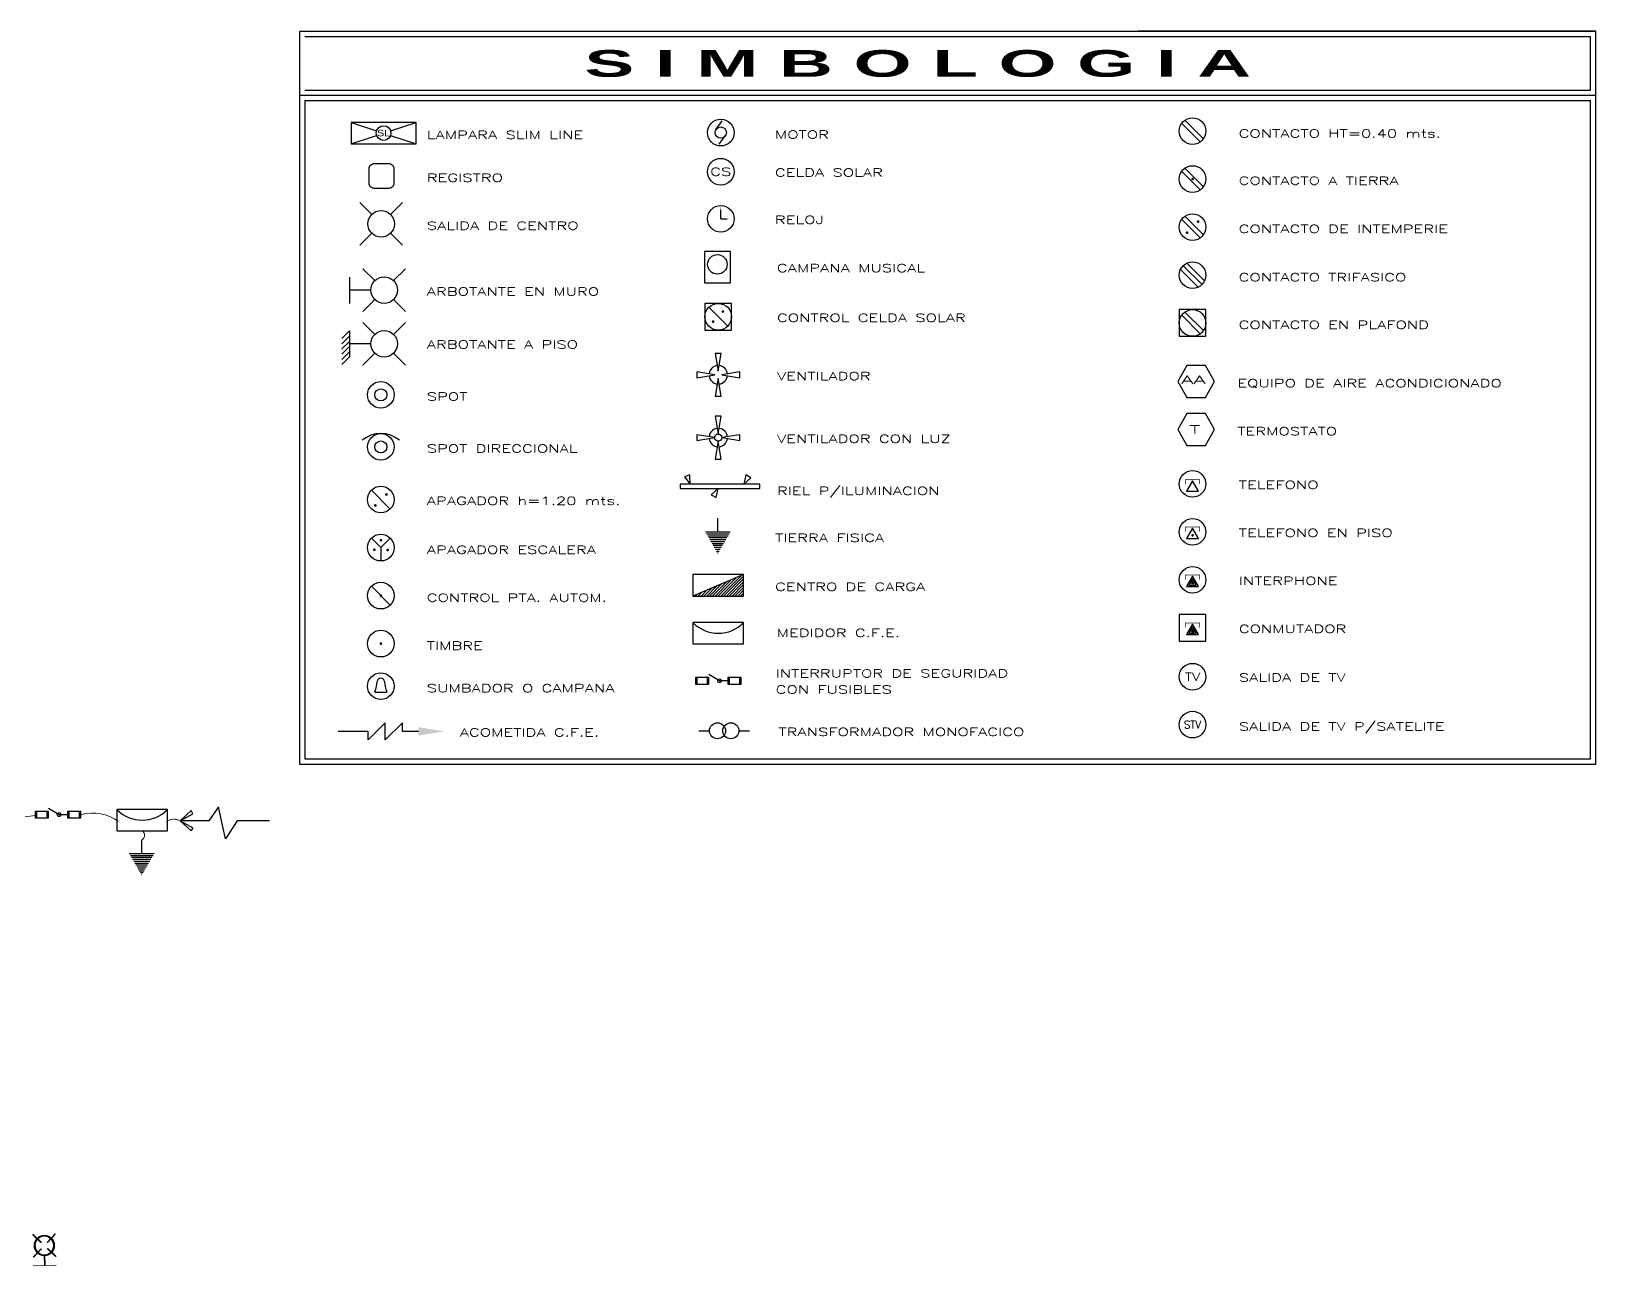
# Model space of a CAD drawing. Header units: metres. Extents: x 13601 to 27556, y 18967 to 38102.
# Drawn here: x 14014.7 to 14373.9, y 18967 to 19250.4 of the extents above; entities that cross this region are included whole.
import ezdxf
from ezdxf.enums import TextEntityAlignment as Align

# ---------------------------------------------------------------- set-up
doc = ezdxf.new("R2010")
doc.units = ezdxf.units.M
doc.linetypes.add('HIDDEN2', pattern=[0.1875, 0.125, -0.0625])
doc.layers.add('11-J.LUCIO_SIMBOLOGIA ELECTRICA', color=1, linetype='Continuous', lineweight=15)
doc.layers.add('12-J.LUCIO_CABLEADO ELECTRICO', color=32, linetype='HIDDEN2', lineweight=15)
doc.layers.add('SIMBELEC', color=7, linetype='Continuous')
doc.styles.add('E1', font='ROMAND.shx', dxfattribs={"width": 1.5, "height": 1.5})
doc.styles.add('E2', font='romand', dxfattribs={"width": 2, "height": 2})
doc.styles.add('SANSSERIFBOLD', font='sasb____.pfb', dxfattribs={"width": 2, "height": 4})
doc.styles.get("Standard").update_dxf_attribs({"font": 'arial.ttf'})

# ---------------------------------------------------------------- blocks, each defined once
blk = doc.blocks.new('IESIM26')
at = {"layer": 'SIMBELEC', "color": 3}
for p, q in [((-4.72, 0.06), (-2.72, 0.06)), ((2.78, 0.06), (4.78, 0.06))]:
    blk.add_line(p, q, dxfattribs=at)
for centre in [(-1.22, 0.06), (1.28, 0.06)]:
    blk.add_circle(centre, 1.5, dxfattribs=at)
blk = doc.blocks.new('IESIM25')
at = {"layer": 'SIMBELEC', "color": 3}
for p, q in [((-4.51, 0.62), (-4.51, -0.62)), ((-2.01, 0.62), (-4.51, 0.62)), ((-4.26, 0.62), (-4.26, -0.62)), ((-2.26, -0.62), (-2.26, 0.62)), ((0, 0), (-2.02, 1.16)), ((-2.01, -0.62), (-2.01, 0.62)), ((1.57, 0), (0, 0)), ((4.07, 0.62), (1.57, 0.62)), ((1.57, 0.62), (1.57, -0.62)), ((1.82, 0.62), (1.82, -0.62)), ((3.82, -0.62), (3.82, 0.62)), ((4.07, -0.62), (4.07, 0.62)), ((-4.51, -0.62), (-2.01, -0.62)), ((1.57, -0.62), (4.07, -0.62))]:
    blk.add_line(p, q, dxfattribs=at)
at = {"layer": 'SIMBELEC', "color": 4}
blk.add_circle((0, 0), 0.35, dxfattribs=at)
blk = doc.blocks.new('IESIM24')
at = {"layer": 'SIMBELEC', "color": 3}
blk.add_lwpolyline([(-4.75, -2), (4.75, -2), (4.75, 2), (-4.75, 2)], close=True, dxfattribs=at)
blk.add_arc((0, 6.640625), 6.640625, 224.33269164, 315.66730836, dxfattribs=at)
blk = doc.blocks.new('*X35')
at = {"color": 0}
for p, q in [((34.77, 100), (37.41, 102.64)), ((35.3, 100), (38.33, 103.03)), ((35.83, 100), (39.24, 103.41)), ((36.36, 100), (40.16, 103.8)), ((36.89, 100), (40.63, 103.74)), ((37.42, 100), (40.63, 103.21)), ((37.95, 100), (40.63, 102.68)), ((31.58, 100), (31.91, 100.33)), ((32.11, 100), (32.83, 100.71)), ((32.65, 100), (33.75, 101.1)), ((33.18, 100), (34.66, 101.48)), ((33.71, 100), (35.58, 101.87)), ((34.24, 100), (36.49, 102.25)), ((38.48, 100), (40.63, 102.15)), ((39.01, 100), (40.63, 101.62)), ((39.54, 100), (40.63, 101.09)), ((40.07, 100), (40.63, 100.56)), ((40.6, 100), (40.63, 100.03))]:
    blk.add_line(p, q, dxfattribs=at)
blk = doc.blocks.new('IESIM23')
at = {"layer": 'SIMBELEC', "color": 3}
blk.add_lwpolyline([(4.75, 2), (-4.75, 2), (-4.75, -2)], dxfattribs=at)
blk.add_lwpolyline([(4.75, -2), (4.75, 2), (-4.75, -2)], close=True, dxfattribs=at)
at = {"layer": 'SIMBELEC', "color": 4}
blk.add_blockref('*X35', (-35.88, -102), dxfattribs=at)
blk = doc.blocks.new('IESIM22')
at = {"layer": 'SIMBELEC', "color": 3}
for p, q in [((2.33, 0), (-2.33, 0)), ((2.12, -0.36), (-2.12, -0.36)), ((1.91, -0.72), (-1.91, -0.72)), ((1.71, -1.08), (-1.71, -1.08)), ((1.5, -1.44), (-1.5, -1.44)), ((1.29, -1.8), (-1.29, -1.8)), ((1.08, -2.16), (-1.08, -2.16)), ((0.88, -2.52), (-0.88, -2.52)), ((0.67, -2.88), (-0.67, -2.88)), ((0.46, -3.24), (-0.46, -3.24)), ((0.25, -3.6), (-0.25, -3.6)), ((0.04, -3.96), (-0.04, -3.96))]:
    blk.add_line(p, q, dxfattribs=at)
at = {"layer": 'SIMBELEC', "color": 4}
blk.add_line((0, 0), (0, 2.6), dxfattribs=at)
blk = doc.blocks.new('IESIM21')
at = {"layer": 'SIMBELEC', "color": 3}
for points in [[(-7.46, -0.83), (7.46, -0.83), (7.46, 0), (-7.46, 0)], [(-6.68, 1.36), (-5.6, 0), (-5.66, 1.73)], [(4.82, 1.7), (4.46, 0), (5.75, 1.16)], [(-0.72, -2.53), (-0.36, -0.83), (-1.65, -1.99)]]:
    blk.add_lwpolyline(points, close=True, dxfattribs=at)
blk = doc.blocks.new('IESIM20')
at = {"layer": 'SIMBELEC', "color": 3}
for points in [[(-0.55, 4.02), (0, 0.67), (0.55, 4.02)], [(-4.02, -0.55), (-0.67, 0), (-4.02, 0.55)], [(4.02, 0.55), (0.67, 0), (4.02, -0.55)], [(0.55, -4.02), (0, -0.67), (-0.55, -4.02)]]:
    blk.add_lwpolyline(points, close=True, dxfattribs=at)
blk.add_circle((0, 0), 0.668, dxfattribs=at)
for start, end in [(95.7685, 174.2315), (5.7685, 84.2315), (185.7685, 264.2315), (275.7685, 354.2315)]:
    blk.add_arc((0, 0), 1.73, start, end, dxfattribs=at)
blk = doc.blocks.new('IESIM19')
at = {"layer": 'SIMBELEC', "color": 3}
for points in [[(-0.55, 4.02), (0, 0.67), (0.55, 4.02)], [(-4.02, -0.55), (-0.67, 0), (-4.02, 0.55)], [(4.02, 0.55), (0.67, 0), (4.02, -0.55)], [(0.55, -4.02), (0, -0.67), (-0.55, -4.02)]]:
    blk.add_lwpolyline(points, close=True, dxfattribs=at)
for start, end in [(95.7685, 174.2315), (5.7685, 84.2315), (185.7685, 264.2315), (275.7685, 354.2315)]:
    blk.add_arc((0, 0), 1.73, start, end, dxfattribs=at)
blk = doc.blocks.new('IESIM18')
at = {"layer": 'SIMBELEC', "color": 3}
blk.add_line((-1.77, 1.77), (1.77, -1.77), dxfattribs=at)
blk.add_lwpolyline([(-2.5, -2.5), (2.5, -2.5), (2.5, 2.5), (-2.5, 2.5)], close=True, dxfattribs=at)
at = {"layer": 'SIMBELEC', "color": 4, "const_width": 0.25}
for points in [[(0.74, 0.98, 1), (0.99, 0.98, 1)], [(-1.08, -0.92, 1), (-0.83, -0.92, 1)]]:
    blk.add_lwpolyline(points, format="xyb", close=True, dxfattribs=at)
at = {"layer": 'SIMBELEC', "color": 4}
blk.add_circle((0, 0), 2.5, dxfattribs=at)
blk = doc.blocks.new('IESIM17')
at = {"layer": 'SIMBELEC', "color": 4}
blk.add_lwpolyline([(-2.44, 2.44), (-2.44, -3.42), (2.44, -3.42), (2.44, 2.44)], close=True, dxfattribs=at)
at = {"layer": 'SIMBELEC', "color": 3}
blk.add_circle((0, 0), 1.83, dxfattribs=at)
blk = doc.blocks.new('IESIM2')
at = {"layer": 'SIMBELEC', "color": 3}
blk.add_lwpolyline([(1.33, 2.33, -0.414214), (2.33, 1.33), (2.33, -1.33, -0.414214), (1.33, -2.33), (-1.33, -2.33, -0.414214), (-2.33, -1.33), (-2.33, 1.33, -0.414214), (-1.33, 2.33)], format="xyb", close=True, dxfattribs=at)
blk = doc.blocks.new('IESIM12')
at = {"layer": 'SIMBELEC', "color": 3}
blk.add_line((-1.02, -1.14), (1.02, -1.14), dxfattribs=at)
at = {"layer": 'SIMBELEC', "color": 4}
blk.add_circle((0, 0), 2.5, dxfattribs=at)
at = {"layer": 'SIMBELEC', "color": 3}
for centre, radius, start, end in [((-6.21, 1.12), 5.53, 337.3738, 357.5515), ((0, 0.82), 0.682, 5.6169, 174.3831), ((6.21, 1.12), 5.53, 182.4485, 202.6262), ((-1.02, -1.05), 0.0896, 152.1561, 270), ((1.02, -1.05), 0.0896, 270, 27.8439)]:
    blk.add_arc(centre, radius, start, end, dxfattribs=at)
blk = doc.blocks.new('IESIM13')
at = {"layer": 'SIMBELEC', "color": 3}
blk.add_lwpolyline([(6.2, 0), (3.2, 0), (3.2, 1.6), (0, -1.6), (0, 1.6), (-3.2, -1.6), (-3.2, 0), (-8.82, 0)], dxfattribs=at)
at = {"layer": 'SIMBELEC', "color": 4}
blk.add_solid([(6.2, 0.8), (6.2, -0.8), (11, 0)], dxfattribs=at)
blk = doc.blocks.new('IESIM9')
at = {"layer": 'SIMBELEC', "color": 3}
for q in [(-1.77, 1.77), (1.77, 1.77), (0, -2.5)]:
    blk.add_line((0, 0), q, dxfattribs=at)
at = {"layer": 'SIMBELEC', "color": 4, "const_width": 0.25}
for points in [[(-0.1, 1.39, 1), (0.15, 1.39, 1)], [(-1.34, -0.38, 1), (-1.09, -0.38, 1)], [(1.15, -0.46, 1), (1.4, -0.46, 1)]]:
    blk.add_lwpolyline(points, format="xyb", close=True, dxfattribs=at)
at = {"layer": 'SIMBELEC', "color": 4}
blk.add_circle((0, 0), 2.5, dxfattribs=at)
blk = doc.blocks.new('IESIM11')
at = {"layer": 'SIMBELEC', "color": 4, "const_width": 0.25}
blk.add_lwpolyline([(-0.125, 0, 1), (0.125, 0, 1)], format="xyb", close=True, dxfattribs=at)
at = {"layer": 'SIMBELEC', "color": 4}
blk.add_circle((0, 0), 2.5, dxfattribs=at)
blk = doc.blocks.new('IESIM10')
at = {"layer": 'SIMBELEC', "color": 3}
blk.add_line((-1.77, 1.77), (1.77, -1.77), dxfattribs=at)
at = {"layer": 'SIMBELEC', "color": 4, "const_width": 0.25}
blk.add_lwpolyline([(-0.12, 0, 1), (0.12, 0, 1)], format="xyb", close=True, dxfattribs=at)
at = {"layer": 'SIMBELEC', "color": 4}
blk.add_circle((0, 0), 2.5, dxfattribs=at)
blk = doc.blocks.new('IESIM8')
at = {"layer": 'SIMBELEC', "color": 3}
blk.add_line((-1.77, 1.77), (1.77, -1.77), dxfattribs=at)
at = {"layer": 'SIMBELEC', "color": 4, "const_width": 0.25}
for points in [[(0.91, 0.95, 1), (1.16, 0.95, 1)], [(-1.16, -1.11, 1), (-0.91, -1.11, 1)]]:
    blk.add_lwpolyline(points, format="xyb", close=True, dxfattribs=at)
at = {"layer": 'SIMBELEC', "color": 4}
blk.add_circle((0, 0), 2.5, dxfattribs=at)
blk = doc.blocks.new('IESIM7')
at = {"layer": 'SIMBELEC', "color": 4}
blk.add_circle((0, 0), 2.5, dxfattribs=at)
at = {"layer": 'SIMBELEC', "color": 3}
blk.add_circle((0, 0), 1.12, dxfattribs=at)
at = {"layer": 'SIMBELEC', "color": 4}
blk.add_arc((0, -3.05), 5.55, 50.6152, 129.3848, dxfattribs=at)
blk = doc.blocks.new('IESIM4')
at = {"layer": 'SIMBELEC', "color": 4}
for p, q in [((4.73, 1.77), (2.5, 4)), ((8.26, 1.77), (10.5, 4)), ((0, 2.44), (0, -2.51)), ((4, 0), (0, 0)), ((2.5, -4), (4.73, -1.77)), ((10.5, -4), (8.26, -1.77))]:
    blk.add_line(p, q, dxfattribs=at)
at = {"layer": 'SIMBELEC', "color": 3}
blk.add_circle((6.5, 0), 2.5, dxfattribs=at)
blk = doc.blocks.new('IESIM5')
at = {"layer": 'SIMBELEC', "color": 4}
for p, q in [((4.73, 1.77), (2.5, 4)), ((8.26, 1.77), (10.5, 4)), ((0, 2.44), (0, -2.51)), ((4, 0), (0, 0)), ((2.5, -4), (4.73, -1.77)), ((10.5, -4), (8.26, -1.77))]:
    blk.add_line(p, q, dxfattribs=at)
at = {"layer": 'SIMBELEC', "color": 3}
for p, q in [((-1.44, 0.98), (-0.02, 2.41)), ((-1.44, 0.01), (-0.02, 1.44)), ((-1.44, -0.97), (-0.02, 0.46)), ((-1.44, -1.95), (-0.02, -0.52)), ((-1.44, -2.92), (-0.02, -1.49)), ((-1.44, -3.9), (-0.02, -2.47))]:
    blk.add_line(p, q, dxfattribs=at)
blk.add_circle((6.5, 0), 2.5, dxfattribs=at)
blk = doc.blocks.new('IESIM6')
at = {"layer": 'SIMBELEC', "color": 3}
blk.add_circle((0, 0), 2.5, dxfattribs=at)
at = {"layer": 'SIMBELEC', "color": 4}
blk.add_circle((0, 0), 1.12, dxfattribs=at)
blk = doc.blocks.new('IESIM3')
at = {"layer": 'SIMBELEC', "color": 4}
for p, q in [((-1.77, 1.77), (-4, 4)), ((1.77, 1.77), (4, 4)), ((-4, -4), (-1.77, -1.77)), ((4, -4), (1.77, -1.77))]:
    blk.add_line(p, q, dxfattribs=at)
at = {"layer": 'SIMBELEC', "color": 3}
blk.add_circle((0, 0), 2.5, dxfattribs=at)
blk = doc.blocks.new('IESIM1')
at = {"layer": 'SIMBELEC', "color": 2}
for p, q in [((-6.1, 2), (-1.31, 0.43)), ((1.31, 0.43), (6.1, 2)), ((-6.1, -2), (-1.31, -0.43)), ((1.31, -0.43), (6.1, -2))]:
    blk.add_line(p, q, dxfattribs=at)
at = {"layer": 'SIMBELEC', "color": 4}
blk.add_lwpolyline([(-6.1, -2), (6.1, -2), (6.1, 2), (-6.1, 2)], close=True, dxfattribs=at)
at = {"layer": 'SIMBELEC', "color": 2}
blk.add_circle((0, 0), 1.38, dxfattribs=at)
at = {"layer": 'SIMBELEC', "color": 2, "width": 1.2}
blk.add_text('SL', height=1.2, dxfattribs=at).set_placement((0, 0), align=Align.MIDDLE_CENTER)
blk = doc.blocks.new('IESIM15')
at = {"layer": 'SIMBELEC', "color": 4}
blk.add_circle((0, 0), 2.5, dxfattribs=at)
at = {"layer": 'SIMBELEC', "color": 2, "style": 'E1', "width": 1.5}
blk.add_text('CS', height=1.5, dxfattribs=at).set_placement((0, 0), align=Align.MIDDLE_CENTER)
blk = doc.blocks.new('IESIM16')
at = {"layer": 'SIMBELEC', "color": 3}
for q in [(0, 1.58), (1.07, -0.02)]:
    blk.add_line((0, 0), q, dxfattribs=at)
at = {"layer": 'SIMBELEC', "color": 4}
blk.add_circle((0, 0), 2.5, dxfattribs=at)
at = {"layer": 'SIMBELEC', "color": 3}
for points in [[(-0.09, 1.54), (0.11, 1.54), (0.01, 2.14)], [(1.01, 0.08), (1.01, -0.12), (1.61, -0.02)]]:
    blk.add_solid(points, dxfattribs=at)
blk = doc.blocks.new('IESIM14')
at = {"layer": 'SIMBELEC', "color": 3}
for p, q in [((-0.85, 0.62), (0.29, 2.19)), ((-0.29, -2.19), (0.85, -0.62))]:
    blk.add_line(p, q, dxfattribs=at)
at = {"layer": 'SIMBELEC', "color": 4}
blk.add_circle((0, 0), 2.5, dxfattribs=at)
at = {"layer": 'SIMBELEC', "color": 3}
blk.add_circle((0, 0), 1.06, dxfattribs=at)
blk = doc.blocks.new('IESIM28')
at = {"layer": 'SIMBELEC', "color": 3}
for p, q in [((1.44, -2.04), (-2.04, 1.44)), ((2.04, -1.44), (-1.44, 2.04))]:
    blk.add_line(p, q, dxfattribs=at)
at = {"layer": 'SIMBELEC', "color": 4, "const_width": 0.25}
blk.add_lwpolyline([(-0.12, 0, 1), (0.12, 0, 1)], format="xyb", close=True, dxfattribs=at)
at = {"layer": 'SIMBELEC', "color": 4}
blk.add_circle((0, 0), 2.5, dxfattribs=at)
blk = doc.blocks.new('IESIM38')
at = {"layer": 'SIMBELEC', "color": 4}
blk.add_circle((0, 0), 2.5, dxfattribs=at)
at = {"layer": 'SIMBELEC', "color": 2, "style": 'E1', "width": 1.3}
blk.add_text('TV', height=1.5, dxfattribs=at).set_placement((0, 0), align=Align.MIDDLE_CENTER)
blk = doc.blocks.new('IESIM39')
at = {"layer": 'SIMBELEC', "color": 4}
blk.add_circle((0, 0), 2.5, dxfattribs=at)
at = {"layer": 'SIMBELEC', "color": 2, "style": 'E1'}
blk.add_text('STV', height=1.4, dxfattribs=at).set_placement((0, 0), align=Align.MIDDLE_CENTER)
blk = doc.blocks.new('IESIM33')
at = {"layer": 'SIMBELEC', "color": 3}
for p, q in [((-1.73, 3), (-3.46, 0)), ((1.73, 3), (-1.73, 3)), ((3.46, 0), (1.73, 3)), ((-3.46, 0), (-1.73, -3)), ((1.73, -3), (3.46, 0)), ((-1.73, -3), (1.73, -3))]:
    blk.add_line(p, q, dxfattribs=at)
at = {"layer": 'SIMBELEC', "color": 3, "style": 'E1', "width": 2}
blk.add_text('T', height=1.5, dxfattribs=at).set_placement((-1.29, -0.8))
blk = doc.blocks.new('IESIM37')
at = {"layer": 'SIMBELEC', "color": 4}
blk.add_lwpolyline([(-2.5, -2.5), (2.5, -2.5), (2.5, 2.5), (-2.5, 2.5)], close=True, dxfattribs=at)
at = {"layer": 'SIMBELEC', "color": 3, "const_width": 0.1}
blk.add_lwpolyline([(-1.35, 0.06), (-1.35, 0.9), (1.35, 0.9), (1.35, 0.06)], dxfattribs=at)
at = {"layer": 'SIMBELEC', "color": 3}
for points in [[(1.12, -1.23), (0, 0.71), (-1.12, -1.23)], [(0.67, -0.97), (0, 0.19), (-0.67, -0.97)], [(0.22, -0.71), (0, -0.32), (-0.22, -0.71)]]:
    blk.add_lwpolyline(points, close=True, dxfattribs=at)
blk = doc.blocks.new('IESIM36')
at = {"layer": 'SIMBELEC', "color": 3, "const_width": 0.1}
blk.add_lwpolyline([(-1.35, 0.06), (-1.35, 0.9), (1.35, 0.9), (1.35, 0.06)], dxfattribs=at)
at = {"layer": 'SIMBELEC', "color": 3}
for points in [[(1.12, -1.23), (0, 0.71), (-1.12, -1.23)], [(0.67, -0.97), (0, 0.19), (-0.67, -0.97)], [(0.22, -0.71), (0, -0.32), (-0.22, -0.71)]]:
    blk.add_lwpolyline(points, close=True, dxfattribs=at)
at = {"layer": 'SIMBELEC', "color": 4}
blk.add_circle((0, 0), 2.5, dxfattribs=at)
blk = doc.blocks.new('IESIM35')
at = {"layer": 'SIMBELEC', "color": 3, "const_width": 0.1}
blk.add_lwpolyline([(-1.35, 0.06), (-1.35, 0.9), (1.35, 0.9), (1.35, 0.06)], dxfattribs=at)
at = {"layer": 'SIMBELEC', "color": 3}
blk.add_lwpolyline([(1.12, -1.23), (0, 0.71), (-1.12, -1.23)], close=True, dxfattribs=at)
at = {"layer": 'SIMBELEC', "color": 4, "const_width": 0.25}
blk.add_lwpolyline([(-0.12, -0.64, 1), (0.12, -0.64, 1)], format="xyb", close=True, dxfattribs=at)
at = {"layer": 'SIMBELEC', "color": 4}
blk.add_circle((0, 0), 2.5, dxfattribs=at)
blk = doc.blocks.new('IESIM34')
at = {"layer": 'SIMBELEC', "color": 3, "const_width": 0.1}
blk.add_lwpolyline([(-1.35, -0.05), (-1.35, 0.8), (1.35, 0.8), (1.35, -0.05)], dxfattribs=at)
at = {"layer": 'SIMBELEC', "color": 3}
blk.add_lwpolyline([(1.12, -1.34), (0, 0.6), (-1.12, -1.34)], close=True, dxfattribs=at)
at = {"layer": 'SIMBELEC', "color": 4}
blk.add_circle((0, 0), 2.5, dxfattribs=at)
blk = doc.blocks.new('IESIM32')
at = {"layer": 'SIMBELEC', "color": 3}
for p, q in [((-1.73, 3), (-3.46, 0)), ((1.73, 3), (-1.73, 3)), ((3.46, 0), (1.73, 3)), ((-3.46, 0), (-1.73, -3)), ((1.73, -3), (3.46, 0)), ((-1.73, -3), (1.73, -3))]:
    blk.add_line(p, q, dxfattribs=at)
at = {"layer": 'SIMBELEC', "color": 3, "style": 'E1', "width": 2}
blk.add_text('AA', height=1.5, dxfattribs=at).set_placement((-2.83, -0.43))
blk = doc.blocks.new('IESIM31')
at = {"layer": 'SIMBELEC', "color": 3}
for p, q in [((1.44, -2.04), (-2.04, 1.44)), ((2.04, -1.44), (-1.44, 2.04))]:
    blk.add_line(p, q, dxfattribs=at)
blk.add_lwpolyline([(-2.5, -2.5), (2.5, -2.5), (2.5, 2.5), (-2.5, 2.5)], close=True, dxfattribs=at)
at = {"layer": 'SIMBELEC', "color": 4}
blk.add_circle((0, 0), 2.5, dxfattribs=at)
blk = doc.blocks.new('IESIM30')
at = {"layer": 'SIMBELEC', "color": 3}
for p, q in [((1.07, -2.26), (-2.26, 1.07)), ((1.77, -1.77), (-1.77, 1.77)), ((2.26, -1.07), (-1.07, 2.26))]:
    blk.add_line(p, q, dxfattribs=at)
at = {"layer": 'SIMBELEC', "color": 4}
blk.add_circle((0, 0), 2.5, dxfattribs=at)
blk = doc.blocks.new('IESIM29')
at = {"layer": 'SIMBELEC', "color": 3}
for p, q in [((1.44, -2.04), (-2.04, 1.44)), ((2.04, -1.44), (-1.44, 2.04))]:
    blk.add_line(p, q, dxfattribs=at)
at = {"layer": 'SIMBELEC', "color": 4, "const_width": 0.25}
for points in [[(0.91, 1.03, 1), (1.16, 1.03, 1)], [(-1.16, -1.03, 1), (-0.91, -1.03, 1)]]:
    blk.add_lwpolyline(points, format="xyb", close=True, dxfattribs=at)
at = {"layer": 'SIMBELEC', "color": 4}
blk.add_circle((0, 0), 2.5, dxfattribs=at)
blk = doc.blocks.new('IESIM27')
at = {"layer": 'SIMBELEC', "color": 3}
for p, q in [((1.44, -2.04), (-2.04, 1.44)), ((2.04, -1.44), (-1.44, 2.04))]:
    blk.add_line(p, q, dxfattribs=at)
at = {"layer": 'SIMBELEC', "color": 4}
blk.add_circle((0, 0), 2.5, dxfattribs=at)
blk = doc.blocks.new('SA. EMPOTRADO')
at = {"layer": '11-J.LUCIO_SIMBOLOGIA ELECTRICA', "color": 7}
for p, q in [((-0.0704, 0.1243), (0.0704, 0.1243)), ((0, 0.1243), (0, 0.0607)), ((-0.0195, 0.0195), (-0.0704, 0.0704)), ((0.0195, 0.0195), (0.0704, 0.0704)), ((-0.0195, -0.0195), (-0.0704, -0.0704)), ((0.0195, -0.0195), (0.0704, -0.0704))]:
    blk.add_line(p, q, dxfattribs=at)
at = {"layer": '11-J.LUCIO_SIMBOLOGIA ELECTRICA', "color": 85, "lineweight": 35, "true_color": 0x58ba48}
blk.add_circle((0, 0), 0.0607, dxfattribs=at)
blk = doc.blocks.new('acometida')
at = {"layer": '11-J.LUCIO_SIMBOLOGIA ELECTRICA', "color": 1, "lineweight": 25}
for p, q in [((-0.0225, 0.0996), (-0.0826, 0.0132)), ((0.0225, -0.0996), (-0.0225, 0.0996)), ((-0.0826, 0.0132), (-0.2621, 0.0132)), ((0.0938, 0.0132), (0.0225, -0.0996)), ((0.2966, 0.0132), (0.0938, 0.0132))]:
    blk.add_line(p, q, dxfattribs=at)
at = {"layer": '11-J.LUCIO_SIMBOLOGIA ELECTRICA', "color": 85, "lineweight": 25, "true_color": 0x58ba48}
for points in [[(-0.2621, 0.0132), (-0.1826, 0.0569), (-0.1931, 0.0759)], [(-0.2621, 0.0132), (-0.1826, -0.0306), (-0.1931, -0.0496)]]:
    blk.add_lwpolyline(points, close=True, dxfattribs=at)

msp = doc.modelspace()

# ---------------------------------------------------------------- linework, layer by layer
at = {"layer": '11-J.LUCIO_SIMBOLOGIA ELECTRICA'}
for centre, radius, start, end in [((14006.45, 19136.1), 66.41, 230.9654, 277.8913), ((14028.69, 19060.55), 10.36, 54.893, 104)]:
    msp.add_arc(centre, radius, start, end, dxfattribs=at)
at = {"layer": '12-J.LUCIO_CABLEADO ELECTRICO'}
for centre, radius, start, end in [((14047.4, 19066.58), 2.91, 60.1947, 124.8916), ((14039.4, 19065.82), 1.26, 300.6996, 58.1447)]:
    msp.add_arc(centre, radius, start, end, dxfattribs=at)
at = {"layer": 'SIMBELEC', "color": 1}
for p, q in [((14373.85, 19250.36), (14076.22, 19250.36)), ((14076.22, 19250.36), (14076.22, 19082.17)), ((14373.85, 19250.38), (14268.83, 19250.38)), ((14373.85, 19082.17), (14373.85, 19250.38)), ((14076.22, 19235.68), (14373.85, 19235.68)), ((14076.22, 19082.17), (14373.85, 19082.17))]:
    msp.add_line(p, q, dxfattribs=at)
at = {"layer": 'SIMBELEC', "color": 4}
for p, q in [((14372.62, 19249.12), (14077.44, 19249.12)), ((14372.62, 19236.89), (14372.62, 19249.14)), ((14077.44, 19236.89), (14372.62, 19236.89)), ((14372.62, 19234.44), (14077.44, 19234.44)), ((14077.44, 19234.44), (14077.44, 19083.39)), ((14372.62, 19083.39), (14372.62, 19234.46)), ((14077.44, 19138.41), (14077.44, 19126.19)), ((14077.44, 19083.39), (14372.62, 19083.39))]:
    msp.add_line(p, q, dxfattribs=at)

# ---------------------------------------------------------------- block references
at = {"xscale": 1.22506264876194, "yscale": 1.22506264876194, "zscale": 1.22506264876194}
for name, p in [('IESIM1', (14095.55, 19227.02)), ('IESIM14', (14172.97, 19227.12)), ('IESIM27', (14281.29, 19227.47)), ('IESIM15', (14172.97, 19218.14)), ('IESIM2', (14095.07, 19217.16)), ('IESIM28', (14281.29, 19216.46)), ('IESIM3', (14095, 19206.17)), ('IESIM16', (14172.97, 19207.32)), ('IESIM29', (14281.29, 19205.43)), ('IESIM17', (14172.19, 19196.86)), ('IESIM4', (14087.73, 19190.97)), ('IESIM30', (14281.29, 19194.4)), ('IESIM18', (14172.39, 19184.85)), ('IESIM31', (14281.29, 19183.42)), ('IESIM5', (14087.73, 19178.64)), ('IESIM19', (14172.39, 19171.52)), ('IESIM32', (14282.12, 19170)), ('IESIM6', (14094.92, 19166.92)), ('IESIM20', (14172.39, 19157.1)), ('IESIM33', (14282.12, 19158.99)), ('IESIM7', (14094.92, 19154.97)), ('IESIM21', (14172.82, 19146.44)), ('IESIM34', (14281.29, 19146.48)), ('IESIM8', (14094.92, 19142.88)), ('IESIM22', (14172.3, 19135.39)), ('IESIM35', (14281.29, 19135.46)), ('IESIM9', (14094.92, 19131.85)), ('IESIM36', (14281.29, 19124.45)), ('IESIM10', (14094.92, 19120.82)), ('IESIM23', (14172.39, 19123.19)), ('IESIM37', (14281.29, 19113.42)), ('IESIM11', (14094.92, 19109.81)), ('IESIM24', (14172.39, 19112.18)), ('IESIM12', (14094.92, 19100.04)), ('IESIM25', (14172.69, 19101.28)), ('IESIM38', (14281.29, 19102.21)), ('IESIM13', (14095.94, 19089.66)), ('IESIM26', (14173.71, 19089.73)), ('IESIM39', (14281.29, 19091.21)), ('IESIM25', (14021.06, 19070.54)), ('IESIM24', (14040.11, 19069.28)), ('IESIM22', (14040.02, 19061.57))]:
    msp.add_blockref(name, p, dxfattribs=at)
at = {"layer": '11-J.LUCIO_SIMBOLOGIA ELECTRICA', "xscale": 36.80366768014633, "yscale": 36.80366768014633, "zscale": 36.80366768014633}
msp.add_blockref('acometida', (14058.46, 19068.67), dxfattribs=at)
at = {"layer": '11-J.LUCIO_SIMBOLOGIA ELECTRICA', "xscale": 36.80366768014631, "yscale": 36.80366768014631, "zscale": 36.80366768014631, "rotation": 181.270957683098}
for p in [(14017.6, 18971.63), (14017.72, 18971.63)]:
    msp.add_blockref('SA. EMPOTRADO', p, dxfattribs=at)

# ---------------------------------------------------------------- texts
at = {"layer": 'SIMBELEC', "color": 5, "style": 'SANSSERIFBOLD', "width": 2}
msp.add_text('S I M B O L O G I A', height=6.1253, dxfattribs=at).set_placement((14218.2, 19243), align=Align.MIDDLE_CENTER)
at = {"layer": 'SIMBELEC', "color": 2, "width": 1.5}
for s, height, style, p in [('LAMPARA SLIM LINE', 1.8376, 'E1', (14105.47, 19225.67)), ('MOTOR  ', 1.838, 'E1', (14185.39, 19225.73)), ('CONTACTO HT=0.40 mts.', 1.8376, 'E1', (14291.87, 19226)), ('REGISTRO', 1.838, 'E1', (14105.47, 19215.83)), ('CELDA SOLAR', 1.8376, 'E1', (14185.39, 19217.03)), ('CONTACTO A TIERRA', 1.8376, 'E1', (14291.87, 19215.16)), ('SALIDA DE CENTRO', 1.8376, 'E1', (14105.47, 19204.83)), ('RELOJ', 1.838, 'E1', (14185.39, 19206.19)), ('CONTACTO DE INTEMPERIE', 1.8376, 'E1', (14291.87, 19204.09)), ('CAMPANA MUSICAL', 1.8376, 'E1', (14185.85, 19195.1)), ('CONTACTO TRIFASICO', 1.8376, 'E1', (14291.87, 19192.99)), ('ARBOTANTE EN MURO', 1.8376, 'E1', (14105.47, 19189.71)), ('CONTROL CELDA SOLAR', 1.8376, 'E1', (14185.87, 19183.68)), ('CONTACTO EN PLAFOND', 1.8376, 'E1', (14291.87, 19182.07)), ('ARBOTANTE A PISO', 1.8376, 'E1', (14105.47, 19177.56)), ('VENTILADOR ', 1.8376, 'E1', (14185.87, 19170.32)), ('EQUIPO DE AIRE ACONDICIONADO', 1.8376, 'E1', (14291.57, 19168.67)), ('SPOT', 1.838, 'E2', (14105.47, 19165.61)), ('TERMOSTATO', 1.838, 'E1', (14291.57, 19157.65)), ('VENTILADOR CON LUZ', 1.8376, 'E1', (14185.87, 19155.91)), ('SPOT DIRECCIONAL', 1.8376, 'E1', (14105.47, 19153.67)), ('RIEL P/ILUMINACION', 1.8376, 'E1', (14185.87, 19143.94)), ('TELEFONO', 1.838, 'E1', (14291.91, 19145.33)), ('APAGADOR h=1.20 mts.', 1.8376, 'E1', (14105.47, 19141.67)), ('TIERRA FISICA', 1.8376, 'E1', (14185.44, 19133.2)), ('TELEFONO EN PISO', 1.8376, 'E1', (14291.91, 19134.3)), ('APAGADOR ESCALERA', 1.8376, 'E1', (14105.47, 19130.44)), ('CENTRO DE CARGA ', 1.8376, 'E1', (14185.44, 19121.95)), ('INTERPHONE', 1.838, 'E1', (14291.91, 19123.3)), ('CONTROL PTA. AUTOM.', 1.8376, 'E1', (14105.47, 19119.43)), ('MEDIDOR C.F.E.', 1.8376, 'E1', (14185.8, 19111.36)), ('CONMUTADOR', 1.838, 'E1', (14291.91, 19112.27)), ('TIMBRE', 1.838, 'E2', (14105.47, 19108.42)), ('INTERRUPTOR DE SEGURIDAD', 1.8376, 'E1', (14185.57, 19102.06)), ('SALIDA DE TV', 1.8376, 'E1', (14291.91, 19101.09)), ('SUMBADOR O CAMPANA', 1.8376, 'E1', (14105.47, 19098.65)), ('CON FUSIBLES', 1.8376, 'E1', (14185.57, 19098.33)), ('SALIDA DE TV P/SATELITE', 1.8376, 'E1', (14291.91, 19089.86)), ('ACOMETIDA C.F.E.', 1.8376, 'E1', (14113.03, 19088.51)), ('TRANSFORMADOR MONOFACICO', 1.8376, 'E1', (14186.2, 19088.62))]:
    msp.add_text(s, height=height, dxfattribs=dict(at, style=style)).set_placement(p)

doc.saveas('drawing.dxf')
